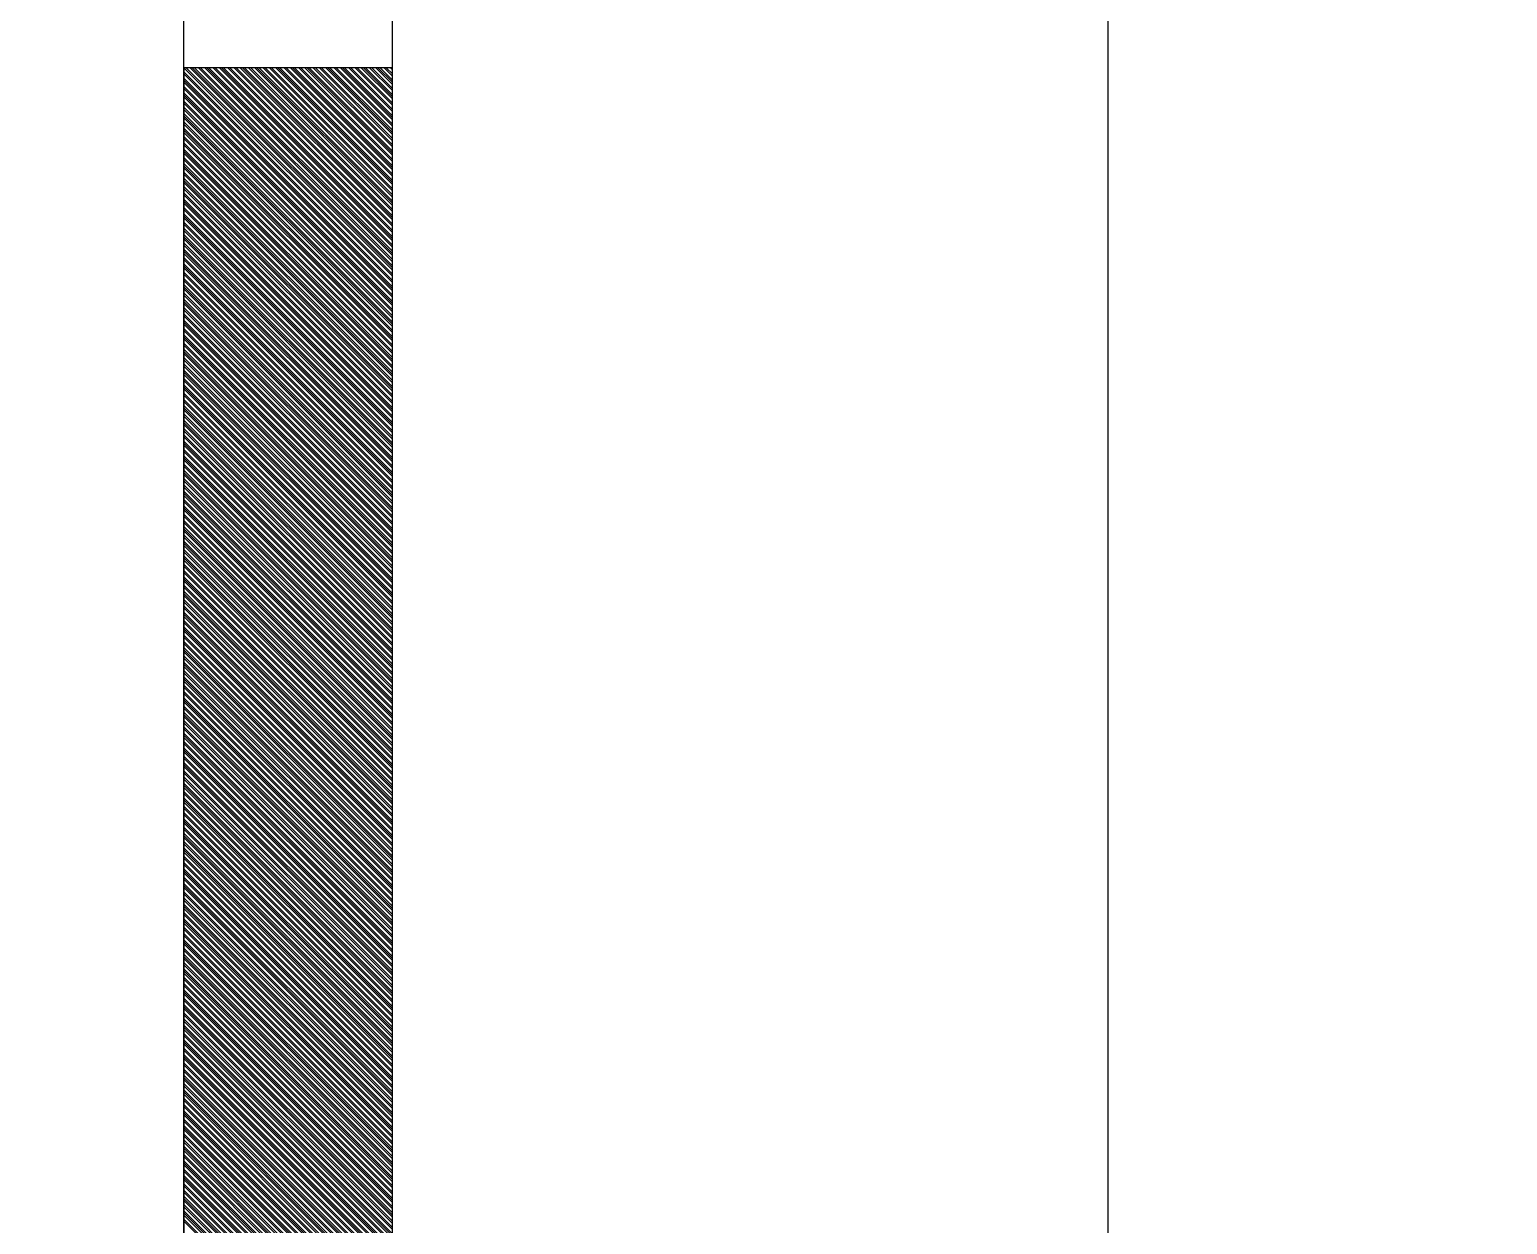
# Model space of a CAD drawing. Extents: x 729854 to 730444, y 4373781 to 4374808.
# Drawn here: x 730092.93 to 730100.01, y 4374695.46 to 4374701.19 of the extents above; entities that cross this region are included whole.
import ezdxf

# ---------------------------------------------------------------- set-up
doc = ezdxf.new("R2010")
doc.units = 0
doc.layers.get('0').update_dxf_attribs({"linetype": 'CONTINUOUS'})

msp = doc.modelspace()

# ---------------------------------------------------------------- linework, layer by layer
at = {"color": 0, "linetype": 'CONTINUOUS'}
for p, q in [((730093.67, 4374681.01), (730093.67, 4374781.01)), ((730093.67, 4374681.01), (730093.67, 4374781.01)), ((730094.67, 4374681.01), (730094.67, 4374781.01)), ((730094.67, 4374681.01), (730094.67, 4374781.01)), ((730094.67, 4374700.01), (730093.67, 4374701.01)), ((730094.67, 4374700.01), (730093.67, 4374701.01)), ((730094.67, 4374700.02), (730093.68, 4374701.01)), ((730094.67, 4374700.02), (730093.68, 4374701.01)), ((730094.67, 4374700.04), (730093.7, 4374701.01)), ((730094.67, 4374700.04), (730093.7, 4374701.01)), ((730094.67, 4374700.05), (730093.71, 4374701.01)), ((730094.67, 4374700.05), (730093.71, 4374701.01)), ((730094.67, 4374700.06), (730093.72, 4374701.01)), ((730094.67, 4374700.06), (730093.72, 4374701.01)), ((730094.67, 4374700.08), (730093.74, 4374701.01)), ((730094.67, 4374700.08), (730093.74, 4374701.01)), ((730094.67, 4374700.09), (730093.75, 4374701.01)), ((730094.67, 4374700.09), (730093.75, 4374701.01)), ((730094.67, 4374700.11), (730093.77, 4374701.01)), ((730094.67, 4374700.11), (730093.77, 4374701.01)), ((730094.67, 4374700.12), (730093.78, 4374701.01)), ((730094.67, 4374700.12), (730093.78, 4374701.01)), ((730094.67, 4374700.13), (730093.79, 4374701.01)), ((730094.67, 4374700.13), (730093.79, 4374701.01)), ((730094.67, 4374700.15), (730093.81, 4374701.01)), ((730094.67, 4374700.15), (730093.81, 4374701.01)), ((730094.67, 4374700.16), (730093.82, 4374701.01)), ((730094.67, 4374700.16), (730093.82, 4374701.01)), ((730094.67, 4374700.18), (730093.84, 4374701.01)), ((730094.67, 4374700.18), (730093.84, 4374701.01)), ((730094.67, 4374700.19), (730093.85, 4374701.01)), ((730094.67, 4374700.19), (730093.85, 4374701.01)), ((730094.67, 4374700.2), (730093.86, 4374701.01)), ((730094.67, 4374700.2), (730093.86, 4374701.01)), ((730094.67, 4374700.22), (730093.88, 4374701.01)), ((730094.67, 4374700.22), (730093.88, 4374701.01)), ((730094.67, 4374700.23), (730093.89, 4374701.01)), ((730094.67, 4374700.23), (730093.89, 4374701.01)), ((730094.67, 4374700.25), (730093.91, 4374701.01)), ((730094.67, 4374700.25), (730093.91, 4374701.01)), ((730094.67, 4374700.26), (730093.92, 4374701.01)), ((730094.67, 4374700.26), (730093.92, 4374701.01)), ((730094.67, 4374700.28), (730093.94, 4374701.01)), ((730094.67, 4374700.28), (730093.94, 4374701.01)), ((730094.67, 4374700.29), (730093.95, 4374701.01)), ((730094.67, 4374700.29), (730093.95, 4374701.01)), ((730094.67, 4374700.3), (730093.96, 4374701.01)), ((730094.67, 4374700.3), (730093.96, 4374701.01)), ((730094.67, 4374700.32), (730093.98, 4374701.01)), ((730094.67, 4374700.32), (730093.98, 4374701.01)), ((730094.67, 4374700.33), (730093.99, 4374701.01)), ((730094.67, 4374700.33), (730093.99, 4374701.01)), ((730094.67, 4374700.35), (730094.01, 4374701.01)), ((730094.67, 4374700.35), (730094.01, 4374701.01)), ((730094.67, 4374700.36), (730094.02, 4374701.01)), ((730094.67, 4374700.36), (730094.02, 4374701.01)), ((730094.67, 4374700.37), (730094.03, 4374701.01)), ((730094.67, 4374700.37), (730094.03, 4374701.01)), ((730094.67, 4374700.39), (730094.05, 4374701.01)), ((730094.67, 4374700.39), (730094.05, 4374701.01)), ((730094.67, 4374700.4), (730094.06, 4374701.01)), ((730094.67, 4374700.4), (730094.06, 4374701.01)), ((730094.67, 4374700.42), (730094.08, 4374701.01)), ((730094.67, 4374700.42), (730094.08, 4374701.01)), ((730094.67, 4374700.43), (730094.09, 4374701.01)), ((730094.67, 4374700.43), (730094.09, 4374701.01)), ((730094.67, 4374700.45), (730094.11, 4374701.01)), ((730094.67, 4374700.45), (730094.11, 4374701.01)), ((730094.67, 4374700.46), (730094.12, 4374701.01)), ((730094.67, 4374700.46), (730094.12, 4374701.01)), ((730094.67, 4374700.47), (730094.13, 4374701.01)), ((730094.67, 4374700.47), (730094.13, 4374701.01)), ((730094.67, 4374700.49), (730094.15, 4374701.01)), ((730094.67, 4374700.49), (730094.15, 4374701.01)), ((730094.67, 4374700.5), (730094.16, 4374701.01)), ((730094.67, 4374700.5), (730094.16, 4374701.01)), ((730094.67, 4374700.52), (730094.18, 4374701.01)), ((730094.67, 4374700.52), (730094.18, 4374701.01)), ((730094.67, 4374700.53), (730094.19, 4374701.01)), ((730094.67, 4374700.53), (730094.19, 4374701.01)), ((730094.67, 4374700.54), (730094.2, 4374701.01)), ((730094.67, 4374700.54), (730094.2, 4374701.01)), ((730094.67, 4374700.56), (730094.22, 4374701.01)), ((730094.67, 4374700.56), (730094.22, 4374701.01)), ((730094.67, 4374700.57), (730094.23, 4374701.01)), ((730094.67, 4374700.57), (730094.23, 4374701.01)), ((730094.67, 4374700.59), (730094.25, 4374701.01)), ((730094.67, 4374700.59), (730094.25, 4374701.01)), ((730094.67, 4374700.6), (730094.26, 4374701.01)), ((730094.67, 4374700.6), (730094.26, 4374701.01)), ((730094.67, 4374700.61), (730094.27, 4374701.01)), ((730094.67, 4374700.61), (730094.27, 4374701.01)), ((730094.67, 4374700.63), (730094.29, 4374701.01)), ((730094.67, 4374700.63), (730094.29, 4374701.01)), ((730094.67, 4374700.64), (730094.3, 4374701.01)), ((730094.67, 4374700.64), (730094.3, 4374701.01)), ((730094.67, 4374700.66), (730094.32, 4374701.01)), ((730094.67, 4374700.66), (730094.32, 4374701.01)), ((730094.67, 4374700.67), (730094.33, 4374701.01)), ((730094.67, 4374700.67), (730094.33, 4374701.01)), ((730094.67, 4374700.69), (730094.35, 4374701.01)), ((730094.67, 4374700.69), (730094.35, 4374701.01)), ((730094.67, 4374700.7), (730094.36, 4374701.01)), ((730094.67, 4374700.7), (730094.36, 4374701.01)), ((730094.67, 4374700.71), (730094.37, 4374701.01)), ((730094.67, 4374700.71), (730094.37, 4374701.01)), ((730094.67, 4374700.73), (730094.39, 4374701.01)), ((730094.67, 4374700.73), (730094.39, 4374701.01)), ((730094.67, 4374700.74), (730094.4, 4374701.01)), ((730094.67, 4374700.74), (730094.4, 4374701.01)), ((730094.67, 4374700.76), (730094.42, 4374701.01)), ((730094.67, 4374700.76), (730094.42, 4374701.01)), ((730094.67, 4374700.77), (730094.43, 4374701.01)), ((730094.67, 4374700.77), (730094.43, 4374701.01)), ((730094.67, 4374700.78), (730094.44, 4374701.01)), ((730094.67, 4374700.78), (730094.44, 4374701.01)), ((730094.67, 4374700.8), (730094.46, 4374701.01)), ((730094.67, 4374700.8), (730094.46, 4374701.01)), ((730094.67, 4374700.81), (730094.47, 4374701.01)), ((730094.67, 4374700.81), (730094.47, 4374701.01)), ((730094.67, 4374700.83), (730094.49, 4374701.01)), ((730094.67, 4374700.83), (730094.49, 4374701.01)), ((730094.67, 4374700.84), (730094.5, 4374701.01)), ((730094.67, 4374700.84), (730094.5, 4374701.01)), ((730094.67, 4374700.86), (730094.52, 4374701.01)), ((730094.67, 4374700.86), (730094.52, 4374701.01)), ((730094.67, 4374700.87), (730094.53, 4374701.01)), ((730094.67, 4374700.87), (730094.53, 4374701.01)), ((730094.67, 4374700.88), (730094.54, 4374701.01)), ((730094.67, 4374700.88), (730094.54, 4374701.01)), ((730094.67, 4374700.9), (730094.56, 4374701.01)), ((730094.67, 4374700.9), (730094.56, 4374701.01)), ((730094.67, 4374700.91), (730094.57, 4374701.01)), ((730094.67, 4374700.91), (730094.57, 4374701.01)), ((730094.67, 4374700.93), (730094.59, 4374701.01)), ((730094.67, 4374700.93), (730094.59, 4374701.01)), ((730094.67, 4374700.94), (730094.6, 4374701.01)), ((730094.67, 4374700.94), (730094.6, 4374701.01)), ((730094.67, 4374700.95), (730094.61, 4374701.01)), ((730094.67, 4374700.95), (730094.61, 4374701.01)), ((730094.67, 4374700.97), (730094.63, 4374701.01)), ((730094.67, 4374700.97), (730094.63, 4374701.01)), ((730094.67, 4374700.98), (730094.64, 4374701.01)), ((730094.67, 4374700.98), (730094.64, 4374701.01)), ((730094.67, 4374701), (730094.66, 4374701.01)), ((730094.67, 4374701), (730094.66, 4374701.01)), ((730094.67, 4374699.99), (730093.67, 4374700.99)), ((730094.67, 4374699.99), (730093.67, 4374700.99)), ((730094.67, 4374699.98), (730093.67, 4374700.98)), ((730094.67, 4374699.98), (730093.67, 4374700.98)), ((730094.67, 4374699.96), (730093.67, 4374700.96)), ((730094.67, 4374699.96), (730093.67, 4374700.96)), ((730094.67, 4374699.95), (730093.67, 4374700.95)), ((730094.67, 4374699.95), (730093.67, 4374700.95)), ((730094.67, 4374699.94), (730093.67, 4374700.94)), ((730094.67, 4374699.94), (730093.67, 4374700.94)), ((730094.67, 4374699.92), (730093.67, 4374700.92)), ((730094.67, 4374699.92), (730093.67, 4374700.92)), ((730094.67, 4374699.91), (730093.67, 4374700.91)), ((730094.67, 4374699.91), (730093.67, 4374700.91)), ((730094.67, 4374699.89), (730093.67, 4374700.89)), ((730094.67, 4374699.89), (730093.67, 4374700.89)), ((730094.67, 4374699.88), (730093.67, 4374700.88)), ((730094.67, 4374699.88), (730093.67, 4374700.88)), ((730094.67, 4374699.87), (730093.67, 4374700.87)), ((730094.67, 4374699.87), (730093.67, 4374700.87)), ((730094.67, 4374699.85), (730093.67, 4374700.85)), ((730094.67, 4374699.85), (730093.67, 4374700.85)), ((730094.67, 4374699.84), (730093.67, 4374700.84)), ((730094.67, 4374699.84), (730093.67, 4374700.84)), ((730094.67, 4374699.82), (730093.67, 4374700.82)), ((730094.67, 4374699.82), (730093.67, 4374700.82)), ((730094.67, 4374699.81), (730093.67, 4374700.81)), ((730094.67, 4374699.81), (730093.67, 4374700.81)), ((730094.67, 4374699.79), (730093.67, 4374700.79)), ((730094.67, 4374699.79), (730093.67, 4374700.79)), ((730094.67, 4374699.78), (730093.67, 4374700.78)), ((730094.67, 4374699.78), (730093.67, 4374700.78)), ((730094.67, 4374699.77), (730093.67, 4374700.77)), ((730094.67, 4374699.77), (730093.67, 4374700.77)), ((730094.67, 4374699.75), (730093.67, 4374700.75)), ((730094.67, 4374699.75), (730093.67, 4374700.75)), ((730094.67, 4374699.74), (730093.67, 4374700.74)), ((730094.67, 4374699.74), (730093.67, 4374700.74)), ((730094.67, 4374699.72), (730093.67, 4374700.72)), ((730094.67, 4374699.72), (730093.67, 4374700.72)), ((730094.67, 4374699.71), (730093.67, 4374700.71)), ((730094.67, 4374699.71), (730093.67, 4374700.71)), ((730094.67, 4374699.7), (730093.67, 4374700.7)), ((730094.67, 4374699.7), (730093.67, 4374700.7)), ((730094.67, 4374699.68), (730093.67, 4374700.68)), ((730094.67, 4374699.68), (730093.67, 4374700.68)), ((730094.67, 4374699.67), (730093.67, 4374700.67)), ((730094.67, 4374699.67), (730093.67, 4374700.67)), ((730094.67, 4374699.65), (730093.67, 4374700.65)), ((730094.67, 4374699.65), (730093.67, 4374700.65)), ((730094.67, 4374699.64), (730093.67, 4374700.64)), ((730094.67, 4374699.64), (730093.67, 4374700.64)), ((730094.67, 4374699.62), (730093.67, 4374700.62)), ((730094.67, 4374699.62), (730093.67, 4374700.62)), ((730094.67, 4374699.61), (730093.67, 4374700.61)), ((730094.67, 4374699.61), (730093.67, 4374700.61)), ((730094.67, 4374699.6), (730093.67, 4374700.6)), ((730094.67, 4374699.6), (730093.67, 4374700.6)), ((730094.67, 4374699.58), (730093.67, 4374700.58)), ((730094.67, 4374699.58), (730093.67, 4374700.58)), ((730094.67, 4374699.57), (730093.67, 4374700.57)), ((730094.67, 4374699.57), (730093.67, 4374700.57)), ((730094.67, 4374699.55), (730093.67, 4374700.55)), ((730094.67, 4374699.55), (730093.67, 4374700.55)), ((730094.67, 4374699.54), (730093.67, 4374700.54)), ((730094.67, 4374699.54), (730093.67, 4374700.54)), ((730094.67, 4374699.53), (730093.67, 4374700.53)), ((730094.67, 4374699.53), (730093.67, 4374700.53)), ((730094.67, 4374699.51), (730093.67, 4374700.51)), ((730094.67, 4374699.51), (730093.67, 4374700.51)), ((730094.67, 4374699.5), (730093.67, 4374700.5)), ((730094.67, 4374699.5), (730093.67, 4374700.5)), ((730094.67, 4374699.48), (730093.67, 4374700.48)), ((730094.67, 4374699.48), (730093.67, 4374700.48)), ((730094.67, 4374699.47), (730093.67, 4374700.47)), ((730094.67, 4374699.47), (730093.67, 4374700.47)), ((730094.67, 4374699.46), (730093.67, 4374700.46)), ((730094.67, 4374699.46), (730093.67, 4374700.46)), ((730094.67, 4374699.44), (730093.67, 4374700.44)), ((730094.67, 4374699.44), (730093.67, 4374700.44)), ((730094.67, 4374699.43), (730093.67, 4374700.43)), ((730094.67, 4374699.43), (730093.67, 4374700.43)), ((730094.67, 4374699.41), (730093.67, 4374700.41)), ((730094.67, 4374699.41), (730093.67, 4374700.41)), ((730094.67, 4374699.4), (730093.67, 4374700.4)), ((730094.67, 4374699.4), (730093.67, 4374700.4)), ((730094.67, 4374699.38), (730093.67, 4374700.38)), ((730094.67, 4374699.38), (730093.67, 4374700.38)), ((730094.67, 4374699.37), (730093.67, 4374700.37)), ((730094.67, 4374699.37), (730093.67, 4374700.37)), ((730094.67, 4374699.36), (730093.67, 4374700.36)), ((730094.67, 4374699.36), (730093.67, 4374700.36)), ((730094.67, 4374699.34), (730093.67, 4374700.34)), ((730094.67, 4374699.34), (730093.67, 4374700.34)), ((730094.67, 4374699.33), (730093.67, 4374700.33)), ((730094.67, 4374699.33), (730093.67, 4374700.33)), ((730094.67, 4374699.31), (730093.67, 4374700.31)), ((730094.67, 4374699.31), (730093.67, 4374700.31)), ((730094.67, 4374699.3), (730093.67, 4374700.3)), ((730094.67, 4374699.3), (730093.67, 4374700.3)), ((730094.67, 4374699.29), (730093.67, 4374700.29)), ((730094.67, 4374699.29), (730093.67, 4374700.29)), ((730094.67, 4374699.27), (730093.67, 4374700.27)), ((730094.67, 4374699.27), (730093.67, 4374700.27)), ((730094.67, 4374699.26), (730093.67, 4374700.26)), ((730094.67, 4374699.26), (730093.67, 4374700.26)), ((730094.67, 4374699.24), (730093.67, 4374700.24)), ((730094.67, 4374699.24), (730093.67, 4374700.24)), ((730094.67, 4374699.23), (730093.67, 4374700.23)), ((730094.67, 4374699.23), (730093.67, 4374700.23)), ((730094.67, 4374699.21), (730093.67, 4374700.21)), ((730094.67, 4374699.21), (730093.67, 4374700.21)), ((730094.67, 4374699.2), (730093.67, 4374700.2)), ((730094.67, 4374699.2), (730093.67, 4374700.2)), ((730094.67, 4374699.19), (730093.67, 4374700.19)), ((730094.67, 4374699.19), (730093.67, 4374700.19)), ((730094.67, 4374699.17), (730093.67, 4374700.17)), ((730094.67, 4374699.17), (730093.67, 4374700.17)), ((730094.67, 4374699.16), (730093.67, 4374700.16)), ((730094.67, 4374699.16), (730093.67, 4374700.16)), ((730094.67, 4374699.14), (730093.67, 4374700.14)), ((730094.67, 4374699.14), (730093.67, 4374700.14)), ((730094.67, 4374699.13), (730093.67, 4374700.13)), ((730094.67, 4374699.13), (730093.67, 4374700.13)), ((730094.67, 4374699.12), (730093.67, 4374700.12)), ((730094.67, 4374699.12), (730093.67, 4374700.12)), ((730094.67, 4374699.1), (730093.67, 4374700.1)), ((730094.67, 4374699.1), (730093.67, 4374700.1)), ((730094.67, 4374699.09), (730093.67, 4374700.09)), ((730094.67, 4374699.09), (730093.67, 4374700.09)), ((730094.67, 4374699.07), (730093.67, 4374700.07)), ((730094.67, 4374699.07), (730093.67, 4374700.07)), ((730094.67, 4374699.06), (730093.67, 4374700.06)), ((730094.67, 4374699.06), (730093.67, 4374700.06)), ((730094.67, 4374699.05), (730093.67, 4374700.05)), ((730094.67, 4374699.05), (730093.67, 4374700.05)), ((730094.67, 4374699.03), (730093.67, 4374700.03)), ((730094.67, 4374699.03), (730093.67, 4374700.03)), ((730094.67, 4374699.02), (730093.67, 4374700.02)), ((730094.67, 4374699.02), (730093.67, 4374700.02)), ((730094.67, 4374699), (730093.67, 4374700)), ((730094.67, 4374699), (730093.67, 4374700)), ((730094.67, 4374698.99), (730093.67, 4374699.99)), ((730094.67, 4374698.99), (730093.67, 4374699.99)), ((730094.67, 4374698.97), (730093.67, 4374699.97)), ((730094.67, 4374698.97), (730093.67, 4374699.97)), ((730094.67, 4374698.96), (730093.67, 4374699.96)), ((730094.67, 4374698.96), (730093.67, 4374699.96)), ((730094.67, 4374698.95), (730093.67, 4374699.95)), ((730094.67, 4374698.95), (730093.67, 4374699.95)), ((730094.67, 4374698.93), (730093.67, 4374699.93)), ((730094.67, 4374698.93), (730093.67, 4374699.93)), ((730094.67, 4374698.92), (730093.67, 4374699.92)), ((730094.67, 4374698.92), (730093.67, 4374699.92)), ((730094.67, 4374698.9), (730093.67, 4374699.9)), ((730094.67, 4374698.9), (730093.67, 4374699.9)), ((730094.67, 4374698.89), (730093.67, 4374699.89)), ((730094.67, 4374698.89), (730093.67, 4374699.89)), ((730094.67, 4374698.88), (730093.67, 4374699.88)), ((730094.67, 4374698.88), (730093.67, 4374699.88)), ((730094.67, 4374698.86), (730093.67, 4374699.86)), ((730094.67, 4374698.86), (730093.67, 4374699.86)), ((730094.67, 4374698.85), (730093.67, 4374699.85)), ((730094.67, 4374698.85), (730093.67, 4374699.85)), ((730094.67, 4374698.83), (730093.67, 4374699.83)), ((730094.67, 4374698.83), (730093.67, 4374699.83)), ((730094.67, 4374698.82), (730093.67, 4374699.82)), ((730094.67, 4374698.82), (730093.67, 4374699.82)), ((730094.67, 4374698.8), (730093.67, 4374699.8)), ((730094.67, 4374698.8), (730093.67, 4374699.8)), ((730094.67, 4374698.79), (730093.67, 4374699.79)), ((730094.67, 4374698.79), (730093.67, 4374699.79)), ((730094.67, 4374698.78), (730093.67, 4374699.78)), ((730094.67, 4374698.78), (730093.67, 4374699.78)), ((730094.67, 4374698.76), (730093.67, 4374699.76)), ((730094.67, 4374698.76), (730093.67, 4374699.76)), ((730094.67, 4374698.75), (730093.67, 4374699.75)), ((730094.67, 4374698.75), (730093.67, 4374699.75)), ((730094.67, 4374698.73), (730093.67, 4374699.73)), ((730094.67, 4374698.73), (730093.67, 4374699.73)), ((730094.67, 4374698.72), (730093.67, 4374699.72)), ((730094.67, 4374698.72), (730093.67, 4374699.72)), ((730094.67, 4374698.71), (730093.67, 4374699.71)), ((730094.67, 4374698.71), (730093.67, 4374699.71)), ((730094.67, 4374698.69), (730093.67, 4374699.69)), ((730094.67, 4374698.69), (730093.67, 4374699.69)), ((730094.67, 4374698.68), (730093.67, 4374699.68)), ((730094.67, 4374698.68), (730093.67, 4374699.68)), ((730094.67, 4374698.66), (730093.67, 4374699.66)), ((730094.67, 4374698.66), (730093.67, 4374699.66)), ((730094.67, 4374698.65), (730093.67, 4374699.65)), ((730094.67, 4374698.65), (730093.67, 4374699.65)), ((730094.67, 4374698.64), (730093.67, 4374699.64)), ((730094.67, 4374698.64), (730093.67, 4374699.64)), ((730094.67, 4374698.62), (730093.67, 4374699.62)), ((730094.67, 4374698.62), (730093.67, 4374699.62)), ((730094.67, 4374698.61), (730093.67, 4374699.61)), ((730094.67, 4374698.61), (730093.67, 4374699.61)), ((730094.67, 4374698.59), (730093.67, 4374699.59)), ((730094.67, 4374698.59), (730093.67, 4374699.59)), ((730094.67, 4374698.58), (730093.67, 4374699.58)), ((730094.67, 4374698.58), (730093.67, 4374699.58)), ((730094.67, 4374698.56), (730093.67, 4374699.56)), ((730094.67, 4374698.56), (730093.67, 4374699.56)), ((730094.67, 4374698.55), (730093.67, 4374699.55)), ((730094.67, 4374698.55), (730093.67, 4374699.55)), ((730094.67, 4374698.54), (730093.67, 4374699.54)), ((730094.67, 4374698.54), (730093.67, 4374699.54)), ((730094.67, 4374698.52), (730093.67, 4374699.52)), ((730094.67, 4374698.52), (730093.67, 4374699.52)), ((730094.67, 4374698.51), (730093.67, 4374699.51)), ((730094.67, 4374698.51), (730093.67, 4374699.51)), ((730094.67, 4374698.49), (730093.67, 4374699.49)), ((730094.67, 4374698.49), (730093.67, 4374699.49)), ((730094.67, 4374698.48), (730093.67, 4374699.48)), ((730094.67, 4374698.48), (730093.67, 4374699.48)), ((730094.67, 4374698.47), (730093.67, 4374699.47)), ((730094.67, 4374698.47), (730093.67, 4374699.47)), ((730094.67, 4374698.45), (730093.67, 4374699.45)), ((730094.67, 4374698.45), (730093.67, 4374699.45)), ((730094.67, 4374698.44), (730093.67, 4374699.44)), ((730094.67, 4374698.44), (730093.67, 4374699.44)), ((730094.67, 4374698.42), (730093.67, 4374699.42)), ((730094.67, 4374698.42), (730093.67, 4374699.42)), ((730094.67, 4374698.41), (730093.67, 4374699.41)), ((730094.67, 4374698.41), (730093.67, 4374699.41)), ((730094.67, 4374698.39), (730093.67, 4374699.39)), ((730094.67, 4374698.39), (730093.67, 4374699.39)), ((730094.67, 4374698.38), (730093.67, 4374699.38)), ((730094.67, 4374698.38), (730093.67, 4374699.38)), ((730094.67, 4374698.37), (730093.67, 4374699.37)), ((730094.67, 4374698.37), (730093.67, 4374699.37)), ((730094.67, 4374698.35), (730093.67, 4374699.35)), ((730094.67, 4374698.35), (730093.67, 4374699.35)), ((730094.67, 4374698.34), (730093.67, 4374699.34)), ((730094.67, 4374698.34), (730093.67, 4374699.34)), ((730094.67, 4374698.32), (730093.67, 4374699.32)), ((730094.67, 4374698.32), (730093.67, 4374699.32)), ((730094.67, 4374698.31), (730093.67, 4374699.31)), ((730094.67, 4374698.31), (730093.67, 4374699.31)), ((730094.67, 4374698.3), (730093.67, 4374699.3)), ((730094.67, 4374698.3), (730093.67, 4374699.3)), ((730094.67, 4374698.28), (730093.67, 4374699.28)), ((730094.67, 4374698.28), (730093.67, 4374699.28)), ((730094.67, 4374698.27), (730093.67, 4374699.27)), ((730094.67, 4374698.27), (730093.67, 4374699.27)), ((730094.67, 4374698.25), (730093.67, 4374699.25)), ((730094.67, 4374698.25), (730093.67, 4374699.25)), ((730094.67, 4374698.24), (730093.67, 4374699.24)), ((730094.67, 4374698.24), (730093.67, 4374699.24)), ((730094.67, 4374698.22), (730093.67, 4374699.22)), ((730094.67, 4374698.22), (730093.67, 4374699.22)), ((730094.67, 4374698.21), (730093.67, 4374699.21)), ((730094.67, 4374698.21), (730093.67, 4374699.21)), ((730094.67, 4374698.2), (730093.67, 4374699.2)), ((730094.67, 4374698.2), (730093.67, 4374699.2)), ((730094.67, 4374698.18), (730093.67, 4374699.18)), ((730094.67, 4374698.18), (730093.67, 4374699.18)), ((730094.67, 4374698.17), (730093.67, 4374699.17)), ((730094.67, 4374698.17), (730093.67, 4374699.17)), ((730094.67, 4374698.15), (730093.67, 4374699.15)), ((730094.67, 4374698.15), (730093.67, 4374699.15)), ((730094.67, 4374698.14), (730093.67, 4374699.14)), ((730094.67, 4374698.14), (730093.67, 4374699.14)), ((730094.67, 4374698.13), (730093.67, 4374699.13)), ((730094.67, 4374698.13), (730093.67, 4374699.13)), ((730094.67, 4374698.11), (730093.67, 4374699.11)), ((730094.67, 4374698.11), (730093.67, 4374699.11)), ((730094.67, 4374698.1), (730093.67, 4374699.1)), ((730094.67, 4374698.1), (730093.67, 4374699.1)), ((730094.67, 4374698.08), (730093.67, 4374699.08)), ((730094.67, 4374698.08), (730093.67, 4374699.08)), ((730094.67, 4374698.07), (730093.67, 4374699.07)), ((730094.67, 4374698.07), (730093.67, 4374699.07)), ((730094.67, 4374698.06), (730093.67, 4374699.06)), ((730094.67, 4374698.06), (730093.67, 4374699.06)), ((730094.67, 4374698.04), (730093.67, 4374699.04)), ((730094.67, 4374698.04), (730093.67, 4374699.04)), ((730094.67, 4374698.03), (730093.67, 4374699.03)), ((730094.67, 4374698.03), (730093.67, 4374699.03)), ((730094.67, 4374698.01), (730093.67, 4374699.01)), ((730094.67, 4374698.01), (730093.67, 4374699.01)), ((730094.67, 4374698), (730093.67, 4374699)), ((730094.67, 4374698), (730093.67, 4374699)), ((730094.67, 4374697.98), (730093.67, 4374698.98)), ((730094.67, 4374697.98), (730093.67, 4374698.98)), ((730094.67, 4374697.97), (730093.67, 4374698.97)), ((730094.67, 4374697.97), (730093.67, 4374698.97)), ((730094.67, 4374697.96), (730093.67, 4374698.96)), ((730094.67, 4374697.96), (730093.67, 4374698.96)), ((730094.67, 4374697.94), (730093.67, 4374698.94)), ((730094.67, 4374697.94), (730093.67, 4374698.94)), ((730094.67, 4374697.93), (730093.67, 4374698.93)), ((730094.67, 4374697.93), (730093.67, 4374698.93)), ((730094.67, 4374697.91), (730093.67, 4374698.91)), ((730094.67, 4374697.91), (730093.67, 4374698.91)), ((730094.67, 4374697.9), (730093.67, 4374698.9)), ((730094.67, 4374697.9), (730093.67, 4374698.9)), ((730094.67, 4374697.89), (730093.67, 4374698.89)), ((730094.67, 4374697.89), (730093.67, 4374698.89)), ((730094.67, 4374697.87), (730093.67, 4374698.87)), ((730094.67, 4374697.87), (730093.67, 4374698.87)), ((730094.67, 4374697.86), (730093.67, 4374698.86)), ((730094.67, 4374697.86), (730093.67, 4374698.86)), ((730094.67, 4374697.84), (730093.67, 4374698.84)), ((730094.67, 4374697.84), (730093.67, 4374698.84)), ((730094.67, 4374697.83), (730093.67, 4374698.83)), ((730094.67, 4374697.83), (730093.67, 4374698.83)), ((730094.67, 4374697.81), (730093.67, 4374698.81)), ((730094.67, 4374697.81), (730093.67, 4374698.81)), ((730094.67, 4374697.8), (730093.67, 4374698.8)), ((730094.67, 4374697.8), (730093.67, 4374698.8)), ((730094.67, 4374697.79), (730093.67, 4374698.79)), ((730094.67, 4374697.79), (730093.67, 4374698.79)), ((730094.67, 4374697.77), (730093.67, 4374698.77)), ((730094.67, 4374697.77), (730093.67, 4374698.77)), ((730094.67, 4374697.76), (730093.67, 4374698.76)), ((730094.67, 4374697.76), (730093.67, 4374698.76)), ((730094.67, 4374697.74), (730093.67, 4374698.74)), ((730094.67, 4374697.74), (730093.67, 4374698.74)), ((730094.67, 4374697.73), (730093.67, 4374698.73)), ((730094.67, 4374697.73), (730093.67, 4374698.73)), ((730094.67, 4374697.72), (730093.67, 4374698.72)), ((730094.67, 4374697.72), (730093.67, 4374698.72)), ((730094.67, 4374697.7), (730093.67, 4374698.7)), ((730094.67, 4374697.7), (730093.67, 4374698.7)), ((730094.67, 4374697.69), (730093.67, 4374698.69)), ((730094.67, 4374697.69), (730093.67, 4374698.69)), ((730094.67, 4374697.67), (730093.67, 4374698.67)), ((730094.67, 4374697.67), (730093.67, 4374698.67)), ((730094.67, 4374697.66), (730093.67, 4374698.66)), ((730094.67, 4374697.66), (730093.67, 4374698.66)), ((730094.67, 4374697.65), (730093.67, 4374698.65)), ((730094.67, 4374697.65), (730093.67, 4374698.65)), ((730094.67, 4374697.63), (730093.67, 4374698.63)), ((730094.67, 4374697.63), (730093.67, 4374698.63)), ((730094.67, 4374697.62), (730093.67, 4374698.62)), ((730094.67, 4374697.62), (730093.67, 4374698.62)), ((730094.67, 4374697.6), (730093.67, 4374698.6)), ((730094.67, 4374697.6), (730093.67, 4374698.6)), ((730094.67, 4374697.59), (730093.67, 4374698.59)), ((730094.67, 4374697.59), (730093.67, 4374698.59)), ((730094.67, 4374697.57), (730093.67, 4374698.57)), ((730094.67, 4374697.57), (730093.67, 4374698.57)), ((730094.67, 4374697.56), (730093.67, 4374698.56)), ((730094.67, 4374697.56), (730093.67, 4374698.56)), ((730094.67, 4374697.55), (730093.67, 4374698.55)), ((730094.67, 4374697.55), (730093.67, 4374698.55)), ((730094.67, 4374697.53), (730093.67, 4374698.53)), ((730094.67, 4374697.53), (730093.67, 4374698.53)), ((730094.67, 4374697.52), (730093.67, 4374698.52)), ((730094.67, 4374697.52), (730093.67, 4374698.52)), ((730094.67, 4374697.5), (730093.67, 4374698.5)), ((730094.67, 4374697.5), (730093.67, 4374698.5)), ((730094.67, 4374697.49), (730093.67, 4374698.49)), ((730094.67, 4374697.49), (730093.67, 4374698.49)), ((730094.67, 4374697.48), (730093.67, 4374698.48)), ((730094.67, 4374697.48), (730093.67, 4374698.48)), ((730094.67, 4374697.46), (730093.67, 4374698.46)), ((730094.67, 4374697.46), (730093.67, 4374698.46)), ((730094.67, 4374697.45), (730093.67, 4374698.45)), ((730094.67, 4374697.45), (730093.67, 4374698.45)), ((730094.67, 4374697.43), (730093.67, 4374698.43)), ((730094.67, 4374697.43), (730093.67, 4374698.43)), ((730094.67, 4374697.42), (730093.67, 4374698.42)), ((730094.67, 4374697.42), (730093.67, 4374698.42)), ((730094.67, 4374697.4), (730093.67, 4374698.4)), ((730094.67, 4374697.4), (730093.67, 4374698.4)), ((730094.67, 4374697.39), (730093.67, 4374698.39)), ((730094.67, 4374697.39), (730093.67, 4374698.39)), ((730094.67, 4374697.38), (730093.67, 4374698.38)), ((730094.67, 4374697.38), (730093.67, 4374698.38)), ((730094.67, 4374697.36), (730093.67, 4374698.36)), ((730094.67, 4374697.36), (730093.67, 4374698.36)), ((730094.67, 4374697.35), (730093.67, 4374698.35)), ((730094.67, 4374697.35), (730093.67, 4374698.35)), ((730094.67, 4374697.33), (730093.67, 4374698.33)), ((730094.67, 4374697.33), (730093.67, 4374698.33)), ((730094.67, 4374697.32), (730093.67, 4374698.32)), ((730094.67, 4374697.32), (730093.67, 4374698.32)), ((730094.67, 4374697.31), (730093.67, 4374698.31)), ((730094.67, 4374697.31), (730093.67, 4374698.31)), ((730094.67, 4374697.29), (730093.67, 4374698.29)), ((730094.67, 4374697.29), (730093.67, 4374698.29)), ((730094.67, 4374697.28), (730093.67, 4374698.28)), ((730094.67, 4374697.28), (730093.67, 4374698.28)), ((730094.67, 4374697.26), (730093.67, 4374698.26)), ((730094.67, 4374697.26), (730093.67, 4374698.26)), ((730094.67, 4374697.25), (730093.67, 4374698.25)), ((730094.67, 4374697.25), (730093.67, 4374698.25)), ((730094.67, 4374697.23), (730093.67, 4374698.23)), ((730094.67, 4374697.23), (730093.67, 4374698.23)), ((730094.67, 4374697.22), (730093.67, 4374698.22)), ((730094.67, 4374697.22), (730093.67, 4374698.22)), ((730094.67, 4374697.21), (730093.67, 4374698.21)), ((730094.67, 4374697.21), (730093.67, 4374698.21)), ((730094.67, 4374697.19), (730093.67, 4374698.19)), ((730094.67, 4374697.19), (730093.67, 4374698.19)), ((730094.67, 4374697.18), (730093.67, 4374698.18)), ((730094.67, 4374697.18), (730093.67, 4374698.18)), ((730094.67, 4374697.16), (730093.67, 4374698.16)), ((730094.67, 4374697.16), (730093.67, 4374698.16)), ((730094.67, 4374697.15), (730093.67, 4374698.15)), ((730094.67, 4374697.15), (730093.67, 4374698.15)), ((730094.67, 4374697.14), (730093.67, 4374698.14)), ((730094.67, 4374697.14), (730093.67, 4374698.14)), ((730094.67, 4374697.12), (730093.67, 4374698.12)), ((730094.67, 4374697.12), (730093.67, 4374698.12)), ((730094.67, 4374697.11), (730093.67, 4374698.11)), ((730094.67, 4374697.11), (730093.67, 4374698.11)), ((730094.67, 4374697.09), (730093.67, 4374698.09)), ((730094.67, 4374697.09), (730093.67, 4374698.09)), ((730094.67, 4374697.08), (730093.67, 4374698.08)), ((730094.67, 4374697.08), (730093.67, 4374698.08)), ((730094.67, 4374697.07), (730093.67, 4374698.07)), ((730094.67, 4374697.07), (730093.67, 4374698.07)), ((730094.67, 4374697.05), (730093.67, 4374698.05)), ((730094.67, 4374697.05), (730093.67, 4374698.05)), ((730094.67, 4374697.04), (730093.67, 4374698.04)), ((730094.67, 4374697.04), (730093.67, 4374698.04)), ((730094.67, 4374697.02), (730093.67, 4374698.02)), ((730094.67, 4374697.02), (730093.67, 4374698.02)), ((730094.67, 4374697.01), (730093.67, 4374698.01)), ((730094.67, 4374697.01), (730093.67, 4374698.01)), ((730094.67, 4374696.99), (730093.67, 4374697.99)), ((730094.67, 4374696.99), (730093.67, 4374697.99)), ((730094.67, 4374696.98), (730093.67, 4374697.98)), ((730094.67, 4374696.98), (730093.67, 4374697.98)), ((730094.67, 4374696.97), (730093.67, 4374697.97)), ((730094.67, 4374696.97), (730093.67, 4374697.97)), ((730094.67, 4374696.95), (730093.67, 4374697.95)), ((730094.67, 4374696.95), (730093.67, 4374697.95)), ((730094.67, 4374696.94), (730093.67, 4374697.94)), ((730094.67, 4374696.94), (730093.67, 4374697.94)), ((730094.67, 4374696.92), (730093.67, 4374697.92)), ((730094.67, 4374696.92), (730093.67, 4374697.92)), ((730094.67, 4374696.91), (730093.67, 4374697.91)), ((730094.67, 4374696.91), (730093.67, 4374697.91)), ((730094.67, 4374696.9), (730093.67, 4374697.9)), ((730094.67, 4374696.9), (730093.67, 4374697.9)), ((730094.67, 4374696.88), (730093.67, 4374697.88)), ((730094.67, 4374696.88), (730093.67, 4374697.88)), ((730094.67, 4374696.87), (730093.67, 4374697.87)), ((730094.67, 4374696.87), (730093.67, 4374697.87)), ((730094.67, 4374696.85), (730093.67, 4374697.85)), ((730094.67, 4374696.85), (730093.67, 4374697.85)), ((730094.67, 4374696.84), (730093.67, 4374697.84)), ((730094.67, 4374696.84), (730093.67, 4374697.84)), ((730094.67, 4374696.82), (730093.67, 4374697.82)), ((730094.67, 4374696.82), (730093.67, 4374697.82)), ((730094.67, 4374696.81), (730093.67, 4374697.81)), ((730094.67, 4374696.81), (730093.67, 4374697.81)), ((730094.67, 4374696.8), (730093.67, 4374697.8)), ((730094.67, 4374696.8), (730093.67, 4374697.8)), ((730094.67, 4374696.78), (730093.67, 4374697.78)), ((730094.67, 4374696.78), (730093.67, 4374697.78)), ((730094.67, 4374696.77), (730093.67, 4374697.77)), ((730094.67, 4374696.77), (730093.67, 4374697.77)), ((730094.67, 4374696.75), (730093.67, 4374697.75)), ((730094.67, 4374696.75), (730093.67, 4374697.75)), ((730094.67, 4374696.74), (730093.67, 4374697.74)), ((730094.67, 4374696.74), (730093.67, 4374697.74)), ((730094.67, 4374696.73), (730093.67, 4374697.73)), ((730094.67, 4374696.73), (730093.67, 4374697.73)), ((730094.67, 4374696.71), (730093.67, 4374697.71)), ((730094.67, 4374696.71), (730093.67, 4374697.71)), ((730094.67, 4374696.7), (730093.67, 4374697.7)), ((730094.67, 4374696.7), (730093.67, 4374697.7)), ((730094.67, 4374696.68), (730093.67, 4374697.68)), ((730094.67, 4374696.68), (730093.67, 4374697.68)), ((730094.67, 4374696.67), (730093.67, 4374697.67)), ((730094.67, 4374696.67), (730093.67, 4374697.67)), ((730094.67, 4374696.66), (730093.67, 4374697.66)), ((730094.67, 4374696.66), (730093.67, 4374697.66)), ((730094.67, 4374696.64), (730093.67, 4374697.64)), ((730094.67, 4374696.64), (730093.67, 4374697.64)), ((730094.67, 4374696.63), (730093.67, 4374697.63)), ((730094.67, 4374696.63), (730093.67, 4374697.63)), ((730094.67, 4374696.61), (730093.67, 4374697.61)), ((730094.67, 4374696.61), (730093.67, 4374697.61)), ((730094.67, 4374696.6), (730093.67, 4374697.6)), ((730094.67, 4374696.6), (730093.67, 4374697.6)), ((730094.67, 4374696.58), (730093.67, 4374697.58)), ((730094.67, 4374696.58), (730093.67, 4374697.58)), ((730094.67, 4374696.57), (730093.67, 4374697.57)), ((730094.67, 4374696.57), (730093.67, 4374697.57)), ((730094.67, 4374696.56), (730093.67, 4374697.56)), ((730094.67, 4374696.56), (730093.67, 4374697.56)), ((730094.67, 4374696.54), (730093.67, 4374697.54)), ((730094.67, 4374696.54), (730093.67, 4374697.54)), ((730094.67, 4374696.53), (730093.67, 4374697.53)), ((730094.67, 4374696.53), (730093.67, 4374697.53)), ((730094.67, 4374696.51), (730093.67, 4374697.51)), ((730094.67, 4374696.51), (730093.67, 4374697.51)), ((730094.67, 4374696.5), (730093.67, 4374697.5)), ((730094.67, 4374696.5), (730093.67, 4374697.5)), ((730094.67, 4374696.49), (730093.67, 4374697.49)), ((730094.67, 4374696.49), (730093.67, 4374697.49)), ((730094.67, 4374696.47), (730093.67, 4374697.47)), ((730094.67, 4374696.47), (730093.67, 4374697.47)), ((730094.67, 4374696.46), (730093.67, 4374697.46)), ((730094.67, 4374696.46), (730093.67, 4374697.46)), ((730094.67, 4374696.44), (730093.67, 4374697.44)), ((730094.67, 4374696.44), (730093.67, 4374697.44)), ((730094.67, 4374696.43), (730093.67, 4374697.43)), ((730094.67, 4374696.43), (730093.67, 4374697.43)), ((730094.67, 4374696.41), (730093.67, 4374697.41)), ((730094.67, 4374696.41), (730093.67, 4374697.41)), ((730094.67, 4374696.4), (730093.67, 4374697.4)), ((730094.67, 4374696.4), (730093.67, 4374697.4)), ((730094.67, 4374696.39), (730093.67, 4374697.39)), ((730094.67, 4374696.39), (730093.67, 4374697.39)), ((730094.67, 4374696.37), (730093.67, 4374697.37)), ((730094.67, 4374696.37), (730093.67, 4374697.37)), ((730094.67, 4374696.36), (730093.67, 4374697.36)), ((730094.67, 4374696.36), (730093.67, 4374697.36)), ((730094.67, 4374696.34), (730093.67, 4374697.34)), ((730094.67, 4374696.34), (730093.67, 4374697.34)), ((730094.67, 4374696.33), (730093.67, 4374697.33)), ((730094.67, 4374696.33), (730093.67, 4374697.33)), ((730094.67, 4374696.32), (730093.67, 4374697.32)), ((730094.67, 4374696.32), (730093.67, 4374697.32)), ((730094.67, 4374696.3), (730093.67, 4374697.3)), ((730094.67, 4374696.3), (730093.67, 4374697.3)), ((730094.67, 4374696.29), (730093.67, 4374697.29)), ((730094.67, 4374696.29), (730093.67, 4374697.29)), ((730094.67, 4374696.27), (730093.67, 4374697.27)), ((730094.67, 4374696.27), (730093.67, 4374697.27)), ((730094.67, 4374696.26), (730093.67, 4374697.26)), ((730094.67, 4374696.26), (730093.67, 4374697.26)), ((730094.67, 4374696.25), (730093.67, 4374697.25)), ((730094.67, 4374696.25), (730093.67, 4374697.25)), ((730094.67, 4374696.23), (730093.67, 4374697.23)), ((730094.67, 4374696.23), (730093.67, 4374697.23)), ((730094.67, 4374696.22), (730093.67, 4374697.22)), ((730094.67, 4374696.22), (730093.67, 4374697.22)), ((730094.67, 4374696.2), (730093.67, 4374697.2)), ((730094.67, 4374696.2), (730093.67, 4374697.2)), ((730094.67, 4374696.19), (730093.67, 4374697.19)), ((730094.67, 4374696.19), (730093.67, 4374697.19)), ((730094.67, 4374696.17), (730093.67, 4374697.17)), ((730094.67, 4374696.17), (730093.67, 4374697.17)), ((730094.67, 4374696.16), (730093.67, 4374697.16)), ((730094.67, 4374696.16), (730093.67, 4374697.16)), ((730094.67, 4374696.15), (730093.67, 4374697.15)), ((730094.67, 4374696.15), (730093.67, 4374697.15)), ((730094.67, 4374696.13), (730093.67, 4374697.13)), ((730094.67, 4374696.13), (730093.67, 4374697.13)), ((730094.67, 4374696.12), (730093.67, 4374697.12)), ((730094.67, 4374696.12), (730093.67, 4374697.12)), ((730094.67, 4374696.1), (730093.67, 4374697.1)), ((730094.67, 4374696.1), (730093.67, 4374697.1)), ((730094.67, 4374696.09), (730093.67, 4374697.09)), ((730094.67, 4374696.09), (730093.67, 4374697.09)), ((730094.67, 4374696.08), (730093.67, 4374697.08)), ((730094.67, 4374696.08), (730093.67, 4374697.08)), ((730094.67, 4374696.06), (730093.67, 4374697.06)), ((730094.67, 4374696.06), (730093.67, 4374697.06)), ((730094.67, 4374696.05), (730093.67, 4374697.05)), ((730094.67, 4374696.05), (730093.67, 4374697.05)), ((730094.67, 4374696.03), (730093.67, 4374697.03)), ((730094.67, 4374696.03), (730093.67, 4374697.03)), ((730094.67, 4374696.02), (730093.67, 4374697.02)), ((730094.67, 4374696.02), (730093.67, 4374697.02)), ((730094.67, 4374696), (730093.67, 4374697)), ((730094.67, 4374696), (730093.67, 4374697)), ((730094.67, 4374695.99), (730093.67, 4374696.99)), ((730094.67, 4374695.99), (730093.67, 4374696.99)), ((730094.67, 4374695.98), (730093.67, 4374696.98)), ((730094.67, 4374695.98), (730093.67, 4374696.98)), ((730094.67, 4374695.96), (730093.67, 4374696.96)), ((730094.67, 4374695.96), (730093.67, 4374696.96)), ((730094.67, 4374695.95), (730093.67, 4374696.95)), ((730094.67, 4374695.95), (730093.67, 4374696.95)), ((730094.67, 4374695.93), (730093.67, 4374696.93)), ((730094.67, 4374695.93), (730093.67, 4374696.93)), ((730094.67, 4374695.92), (730093.67, 4374696.92)), ((730094.67, 4374695.92), (730093.67, 4374696.92)), ((730094.67, 4374695.91), (730093.67, 4374696.91)), ((730094.67, 4374695.91), (730093.67, 4374696.91)), ((730094.67, 4374695.89), (730093.67, 4374696.89)), ((730094.67, 4374695.89), (730093.67, 4374696.89)), ((730094.67, 4374695.88), (730093.67, 4374696.88)), ((730094.67, 4374695.88), (730093.67, 4374696.88)), ((730094.67, 4374695.86), (730093.67, 4374696.86)), ((730094.67, 4374695.86), (730093.67, 4374696.86)), ((730094.67, 4374695.85), (730093.67, 4374696.85)), ((730094.67, 4374695.85), (730093.67, 4374696.85)), ((730094.67, 4374695.83), (730093.67, 4374696.83)), ((730094.67, 4374695.83), (730093.67, 4374696.83)), ((730094.67, 4374695.82), (730093.67, 4374696.82)), ((730094.67, 4374695.82), (730093.67, 4374696.82)), ((730094.67, 4374695.81), (730093.67, 4374696.81)), ((730094.67, 4374695.81), (730093.67, 4374696.81)), ((730094.67, 4374695.79), (730093.67, 4374696.79)), ((730094.67, 4374695.79), (730093.67, 4374696.79)), ((730094.67, 4374695.78), (730093.67, 4374696.78)), ((730094.67, 4374695.78), (730093.67, 4374696.78)), ((730094.67, 4374695.76), (730093.67, 4374696.76)), ((730094.67, 4374695.76), (730093.67, 4374696.76)), ((730094.67, 4374695.75), (730093.67, 4374696.75)), ((730094.67, 4374695.75), (730093.67, 4374696.75)), ((730094.67, 4374695.74), (730093.67, 4374696.74)), ((730094.67, 4374695.74), (730093.67, 4374696.74)), ((730094.67, 4374695.72), (730093.67, 4374696.72)), ((730094.67, 4374695.72), (730093.67, 4374696.72)), ((730094.67, 4374695.71), (730093.67, 4374696.71)), ((730094.67, 4374695.71), (730093.67, 4374696.71)), ((730094.67, 4374695.69), (730093.67, 4374696.69)), ((730094.67, 4374695.69), (730093.67, 4374696.69)), ((730094.67, 4374695.68), (730093.67, 4374696.68)), ((730094.67, 4374695.68), (730093.67, 4374696.68)), ((730094.67, 4374695.67), (730093.67, 4374696.67)), ((730094.67, 4374695.67), (730093.67, 4374696.67)), ((730094.67, 4374695.65), (730093.67, 4374696.65)), ((730094.67, 4374695.65), (730093.67, 4374696.65)), ((730094.67, 4374695.64), (730093.67, 4374696.64)), ((730094.67, 4374695.64), (730093.67, 4374696.64)), ((730094.67, 4374695.62), (730093.67, 4374696.62)), ((730094.67, 4374695.62), (730093.67, 4374696.62)), ((730094.67, 4374695.61), (730093.67, 4374696.61)), ((730094.67, 4374695.61), (730093.67, 4374696.61)), ((730094.67, 4374695.59), (730093.67, 4374696.59)), ((730094.67, 4374695.59), (730093.67, 4374696.59)), ((730094.67, 4374695.58), (730093.67, 4374696.58)), ((730094.67, 4374695.58), (730093.67, 4374696.58)), ((730094.67, 4374695.57), (730093.67, 4374696.57)), ((730094.67, 4374695.57), (730093.67, 4374696.57)), ((730094.67, 4374695.55), (730093.67, 4374696.55)), ((730094.67, 4374695.55), (730093.67, 4374696.55)), ((730094.67, 4374695.54), (730093.67, 4374696.54)), ((730094.67, 4374695.54), (730093.67, 4374696.54)), ((730094.67, 4374695.52), (730093.67, 4374696.52)), ((730094.67, 4374695.52), (730093.67, 4374696.52)), ((730094.67, 4374695.51), (730093.67, 4374696.51)), ((730094.67, 4374695.51), (730093.67, 4374696.51)), ((730094.67, 4374695.5), (730093.67, 4374696.5)), ((730094.67, 4374695.5), (730093.67, 4374696.5)), ((730094.67, 4374695.48), (730093.67, 4374696.48)), ((730094.67, 4374695.48), (730093.67, 4374696.48)), ((730094.67, 4374695.47), (730093.67, 4374696.47)), ((730094.67, 4374695.47), (730093.67, 4374696.47)), ((730094.67, 4374695.45), (730093.67, 4374696.45)), ((730094.67, 4374695.45), (730093.67, 4374696.45)), ((730094.67, 4374695.44), (730093.67, 4374696.44)), ((730094.67, 4374695.44), (730093.67, 4374696.44)), ((730094.67, 4374695.42), (730093.67, 4374696.42)), ((730094.67, 4374695.42), (730093.67, 4374696.42)), ((730094.67, 4374695.41), (730093.67, 4374696.41)), ((730094.67, 4374695.41), (730093.67, 4374696.41)), ((730094.67, 4374695.4), (730093.67, 4374696.4)), ((730094.67, 4374695.4), (730093.67, 4374696.4)), ((730094.67, 4374695.38), (730093.67, 4374696.38)), ((730094.67, 4374695.38), (730093.67, 4374696.38)), ((730094.67, 4374695.37), (730093.67, 4374696.37)), ((730094.67, 4374695.37), (730093.67, 4374696.37)), ((730094.67, 4374695.35), (730093.67, 4374696.35)), ((730094.67, 4374695.35), (730093.67, 4374696.35)), ((730094.67, 4374695.34), (730093.67, 4374696.34)), ((730094.67, 4374695.34), (730093.67, 4374696.34)), ((730094.67, 4374695.33), (730093.67, 4374696.33)), ((730094.67, 4374695.33), (730093.67, 4374696.33)), ((730094.67, 4374695.31), (730093.67, 4374696.31)), ((730094.67, 4374695.31), (730093.67, 4374696.31)), ((730094.67, 4374695.3), (730093.67, 4374696.3)), ((730094.67, 4374695.3), (730093.67, 4374696.3)), ((730094.67, 4374695.28), (730093.67, 4374696.28)), ((730094.67, 4374695.28), (730093.67, 4374696.28)), ((730094.67, 4374695.27), (730093.67, 4374696.27)), ((730094.67, 4374695.27), (730093.67, 4374696.27)), ((730094.67, 4374695.26), (730093.67, 4374696.26)), ((730094.67, 4374695.26), (730093.67, 4374696.26)), ((730094.67, 4374695.24), (730093.67, 4374696.24)), ((730094.67, 4374695.24), (730093.67, 4374696.24)), ((730094.67, 4374695.23), (730093.67, 4374696.23)), ((730094.67, 4374695.23), (730093.67, 4374696.23)), ((730094.67, 4374695.21), (730093.67, 4374696.21)), ((730094.67, 4374695.21), (730093.67, 4374696.21)), ((730094.67, 4374695.2), (730093.67, 4374696.2)), ((730094.67, 4374695.2), (730093.67, 4374696.2)), ((730094.67, 4374695.18), (730093.67, 4374696.18)), ((730094.67, 4374695.18), (730093.67, 4374696.18)), ((730094.67, 4374695.17), (730093.67, 4374696.17)), ((730094.67, 4374695.17), (730093.67, 4374696.17)), ((730094.67, 4374695.16), (730093.67, 4374696.16)), ((730094.67, 4374695.16), (730093.67, 4374696.16)), ((730094.67, 4374695.14), (730093.67, 4374696.14)), ((730094.67, 4374695.14), (730093.67, 4374696.14)), ((730094.67, 4374695.13), (730093.67, 4374696.13)), ((730094.67, 4374695.13), (730093.67, 4374696.13)), ((730094.67, 4374695.11), (730093.67, 4374696.11)), ((730094.67, 4374695.11), (730093.67, 4374696.11)), ((730094.67, 4374695.1), (730093.67, 4374696.1)), ((730094.67, 4374695.1), (730093.67, 4374696.1)), ((730094.67, 4374695.09), (730093.67, 4374696.09)), ((730094.67, 4374695.09), (730093.67, 4374696.09)), ((730094.67, 4374695.07), (730093.67, 4374696.07)), ((730094.67, 4374695.07), (730093.67, 4374696.07)), ((730094.67, 4374695.06), (730093.67, 4374696.06)), ((730094.67, 4374695.06), (730093.67, 4374696.06)), ((730094.67, 4374695.04), (730093.67, 4374696.04)), ((730094.67, 4374695.04), (730093.67, 4374696.04)), ((730094.67, 4374695.03), (730093.67, 4374696.03)), ((730094.67, 4374695.03), (730093.67, 4374696.03)), ((730094.67, 4374695.01), (730093.67, 4374696.01)), ((730094.67, 4374695.01), (730093.67, 4374696.01)), ((730094.67, 4374695), (730093.67, 4374696)), ((730094.67, 4374695), (730093.67, 4374696)), ((730094.67, 4374694.99), (730093.67, 4374695.99)), ((730094.67, 4374694.99), (730093.67, 4374695.99)), ((730094.67, 4374694.97), (730093.67, 4374695.97)), ((730094.67, 4374694.97), (730093.67, 4374695.97)), ((730094.67, 4374694.96), (730093.67, 4374695.96)), ((730094.67, 4374694.96), (730093.67, 4374695.96)), ((730094.67, 4374694.94), (730093.67, 4374695.94)), ((730094.67, 4374694.94), (730093.67, 4374695.94)), ((730094.67, 4374694.93), (730093.67, 4374695.93)), ((730094.67, 4374694.93), (730093.67, 4374695.93)), ((730094.67, 4374694.92), (730093.67, 4374695.92)), ((730094.67, 4374694.92), (730093.67, 4374695.92)), ((730094.67, 4374694.9), (730093.67, 4374695.9)), ((730094.67, 4374694.9), (730093.67, 4374695.9)), ((730094.67, 4374694.89), (730093.67, 4374695.89)), ((730094.67, 4374694.89), (730093.67, 4374695.89)), ((730094.67, 4374694.87), (730093.67, 4374695.87)), ((730094.67, 4374694.87), (730093.67, 4374695.87)), ((730094.67, 4374694.86), (730093.67, 4374695.86)), ((730094.67, 4374694.86), (730093.67, 4374695.86)), ((730094.67, 4374694.84), (730093.67, 4374695.84)), ((730094.67, 4374694.84), (730093.67, 4374695.84)), ((730094.67, 4374694.83), (730093.67, 4374695.83)), ((730094.67, 4374694.83), (730093.67, 4374695.83)), ((730094.67, 4374694.82), (730093.67, 4374695.82)), ((730094.67, 4374694.82), (730093.67, 4374695.82)), ((730094.67, 4374694.8), (730093.67, 4374695.8)), ((730094.67, 4374694.8), (730093.67, 4374695.8)), ((730094.67, 4374694.79), (730093.67, 4374695.79)), ((730094.67, 4374694.79), (730093.67, 4374695.79)), ((730094.67, 4374694.77), (730093.67, 4374695.77)), ((730094.67, 4374694.77), (730093.67, 4374695.77)), ((730094.67, 4374694.76), (730093.67, 4374695.76)), ((730094.67, 4374694.76), (730093.67, 4374695.76)), ((730094.67, 4374694.75), (730093.67, 4374695.75)), ((730094.67, 4374694.75), (730093.67, 4374695.75)), ((730094.67, 4374694.73), (730093.67, 4374695.73)), ((730094.67, 4374694.73), (730093.67, 4374695.73)), ((730094.67, 4374694.72), (730093.67, 4374695.72)), ((730094.67, 4374694.72), (730093.67, 4374695.72)), ((730094.67, 4374694.7), (730093.67, 4374695.7)), ((730094.67, 4374694.7), (730093.67, 4374695.7)), ((730094.67, 4374694.69), (730093.67, 4374695.69)), ((730094.67, 4374694.69), (730093.67, 4374695.69)), ((730094.67, 4374694.68), (730093.67, 4374695.68)), ((730094.67, 4374694.68), (730093.67, 4374695.68)), ((730094.67, 4374694.66), (730093.67, 4374695.66)), ((730094.67, 4374694.66), (730093.67, 4374695.66)), ((730094.67, 4374694.65), (730093.67, 4374695.65)), ((730094.67, 4374694.65), (730093.67, 4374695.65)), ((730094.67, 4374694.63), (730093.67, 4374695.63)), ((730094.67, 4374694.63), (730093.67, 4374695.63)), ((730094.67, 4374694.62), (730093.67, 4374695.62)), ((730094.67, 4374694.62), (730093.67, 4374695.62)), ((730094.67, 4374694.6), (730093.67, 4374695.6)), ((730094.67, 4374694.6), (730093.67, 4374695.6)), ((730094.67, 4374694.59), (730093.67, 4374695.59)), ((730094.67, 4374694.59), (730093.67, 4374695.59)), ((730094.67, 4374694.58), (730093.67, 4374695.58)), ((730094.67, 4374694.58), (730093.67, 4374695.58)), ((730094.67, 4374694.56), (730093.67, 4374695.56)), ((730094.67, 4374694.56), (730093.67, 4374695.56)), ((730094.67, 4374694.55), (730093.67, 4374695.55)), ((730094.67, 4374694.55), (730093.67, 4374695.55)), ((730094.67, 4374694.53), (730093.67, 4374695.53)), ((730094.67, 4374694.53), (730093.67, 4374695.53)), ((730094.67, 4374694.52), (730093.67, 4374695.52)), ((730094.67, 4374694.52), (730093.67, 4374695.52)), ((730094.67, 4374694.51), (730093.67, 4374695.51)), ((730094.67, 4374694.51), (730093.67, 4374695.51)), ((730094.67, 4374694.49), (730093.67, 4374695.49)), ((730094.67, 4374694.49), (730093.67, 4374695.49)), ((730094.67, 4374694.48), (730093.67, 4374695.48)), ((730094.67, 4374694.48), (730093.67, 4374695.48))]:
    msp.add_line(p, q, dxfattribs=at)
msp.add_lwpolyline([(730094.67, 4374691.01), (730094.67, 4374701.01), (730093.67, 4374701.01), (730093.67, 4374691.01)], close=True, dxfattribs=at)
msp.add_lwpolyline([(730094.67, 4374691.01), (730094.67, 4374701.01), (730093.67, 4374701.01), (730093.67, 4374691.01)], close=True, dxfattribs=at)

# ---------------------------------------------------------------- meshes
mesh = msp.add_polyface(dxfattribs=at)
corners = [(730162.5, 4373781), (729854.5, 4374807.5), (730444, 4373781), (730444, 4374807.5), (729854.5, 4373781)]
mesh.append_faces([[corners[k] for k in face] for face in [(0, 1, 4), (1, 0, 2, 3)]], dxfattribs={"vtx0": -1, "color": 0})
mesh = msp.add_polyface(dxfattribs=at)
corners = [(730145.58, 4374621), (730145.58, 4374801.5), (729864.5, 4374801.5), (729864.5, 4374621)]
mesh.append_faces([[corners[k] for k in face] for face in [(0, 1, 2, 3)]], dxfattribs={"color": 0})
mesh = msp.add_polyface(dxfattribs=at)
corners = [(730098.1, 4374628.19), (730098.1, 4374794.66), (730088.23, 4374794.66), (730088.23, 4374628.19)]
mesh.append_faces([[corners[k] for k in face] for face in [(0, 1, 2, 3)]], dxfattribs={"color": 0})

doc.saveas('drawing.dxf')
